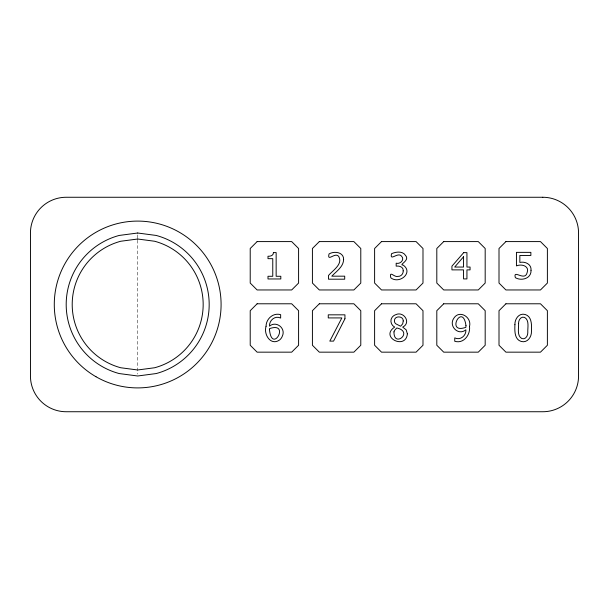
<?xml version="1.0" encoding="UTF-8"?>
<svg xmlns="http://www.w3.org/2000/svg" width="609" height="609" viewBox="0 0 609 609"><rect width="100%" height="100%" fill="white"/><g stroke="black" fill="none" stroke-linecap="round" stroke-linejoin="round"><path stroke-width="0.46" stroke-dasharray="3.04 2.28" d="M137.687 234.899L137.687 374.101"/><path stroke-width="0.91" d="M269.444 329.393C271.873 355.055 290.858 321.179 269.498 328.647L269.444 329.393M465.976 325.64L465.9 327.299C445.126 334.805 462.657 301.622 465.976 325.64M514.917 324.673C514.712 330.451 514.247 339.388 521.167 341.443C527.424 343.232 531.733 336.891 531.467 331.258C531.68 325.48 532.106 316.581 525.217 314.503C518.975 312.706 514.643 319.032 514.917 324.673M518.571 323.364C518.891 328.16 516.691 335.65 521.822 338.558C525.521 339.807 527.874 335.902 527.797 332.666C527.485 327.855 529.678 320.288 524.539 317.38C520.809 316.155 518.472 320.121 518.571 323.364M266.057 326.287C263.453 334.166 270.457 345.866 279.204 340.233A8.359 8.359 0 0 0 282.256 336.305C286.253 328.373 276.288 320.387 269.498 326.135C269.148 320.311 275.101 315.272 280.65 318.05L280.65 314.678C273.235 312.425 266.087 318.834 266.057 326.287M469.524 326.401C470.551 334.714 463.754 344.047 454.748 341.268L454.748 337.896C460.305 340.667 466.357 335.704 465.885 329.812C458.265 336.214 448.224 325.853 453.918 318.111C459.445 309.471 471.96 317.19 469.524 326.401M403.204 270.868C403.417 273.883 400.889 276.653 397.784 276.41C394.289 277.544 389.006 269.856 390.811 277.841C399.542 284.548 413.785 272.467 403.196 265.113C398.004 265.075 410.222 260.614 405.685 255.62C402.838 250.779 395.903 251.715 391.534 253.709C389.539 261.862 397.73 251.814 401.331 255.955C405.145 259.274 400.402 264.527 396.177 263.21L396.177 266.141C399.321 265.661 403.653 266.963 403.204 270.868M531.025 270.274C531.52 278.488 521.456 281.312 515.366 277.689C512.77 268.744 524.859 281.815 527.097 272.71C529.777 265.882 521.38 263.697 516.44 265.897L516.44 252.362L530.865 252.362L530.865 255.453L519.85 255.453L519.85 262.441C525.027 261.208 531.657 264.169 531.025 270.274M403.249 320.958L402.701 323.805L400.615 326.234L395.812 323.805A3.768 3.768 0 0 1 394.404 320.745C394.343 315.462 403.47 315.69 403.249 320.958M407.36 333.793C406.005 350.342 379.331 337.234 394.685 327.079C391.092 325.335 389.653 320.486 392.135 317.259A7.552 7.552 0 0 1 395.66 314.724C403.691 310.712 411.631 322.762 402.701 327.117L406.18 329.834L407.36 333.793M393.977 331.875C393.726 348.462 414.059 331.798 396.802 327.962L394.563 330.36L393.977 331.875M343.621 259.594C343.331 266.948 336.358 271.317 331.791 276.174L344.709 276.174L344.709 279.188L328.487 279.188L328.487 275.504C332.788 270.442 343.156 264.146 338.726 256.473C335.194 251.631 326.896 262.586 329.035 253.945C334.196 250.855 343.91 252.012 343.621 259.594M273.418 252.59C273.532 255.559 270.381 256.404 267.998 256.26L267.998 258.665L272.763 258.665L272.763 276.28L267.998 276.28L267.998 278.96L280.81 278.96L280.81 276.28L276.151 276.28L276.151 252.59L273.418 252.59M344.945 318.766L333.572 341.116L329.812 341.116L341.855 317.921L328.259 317.921L328.259 314.83L344.945 314.83L344.945 318.766M463.548 256.785L454.687 267.054L463.548 267.054L463.548 256.785M463.685 252.636L451.931 266.171L451.931 269.878L463.548 269.878L463.548 278.914L466.936 278.914L466.936 269.878L470.064 269.878L470.064 267.054L466.936 267.054L466.936 252.636L463.685 252.636M257.127 241.59L250.215 248.495L250.215 283.056L257.127 289.96L291.681 289.96L298.593 283.056L298.593 248.495L291.681 241.59L257.127 241.59M257.127 303.784L250.215 310.697L250.215 345.25L257.127 352.162L291.681 352.162L298.593 345.25L298.593 310.697L291.681 303.784L257.127 303.784M319.322 241.59L312.417 248.495L312.417 283.056L319.322 289.96L353.875 289.96L360.787 283.056L360.787 248.495L353.875 241.59L319.322 241.59M319.322 303.784L312.417 310.697L312.417 345.25L319.322 352.162L353.875 352.162L360.787 345.25L360.787 310.697L353.875 303.784L319.322 303.784M381.523 241.59L374.611 248.495L374.611 283.056L381.523 289.96L416.076 289.96L422.989 283.056L422.989 248.495L416.076 241.59L381.523 241.59M381.523 303.784L374.611 310.697L374.611 345.25L381.523 352.162L416.076 352.162L422.989 345.25L422.989 310.697L416.076 303.784L381.523 303.784M443.717 241.59L436.805 248.495L436.805 283.056L443.717 289.96L478.271 289.96L485.183 283.056L485.183 248.495L478.271 241.59L443.717 241.59M443.717 303.784L436.805 310.697L436.805 345.25L443.717 352.162L478.271 352.162L485.183 345.25L485.183 310.697L478.271 303.784L443.717 303.784M505.919 241.59L499.007 248.495L499.007 283.056L505.919 289.96L540.472 289.96L547.384 283.056L547.384 248.495L540.472 241.59L505.919 241.59M505.919 303.784L499.007 310.697L499.007 345.25L505.919 352.162L540.472 352.162L547.384 345.25L547.384 310.697L540.472 303.784L505.919 303.784M137.687 233.011L119.181 235.447A71.489 71.489 0 0 0 119.181 373.553L137.687 375.989L156.193 373.553A71.489 71.489 0 0 0 156.193 235.447L137.687 233.011M137.687 239.017L120.742 241.248A65.483 65.483 0 0 0 120.742 367.752L137.687 369.983L154.633 367.752A65.483 65.483 0 0 0 154.633 241.248L137.687 239.017M542.802 197.263L66.198 197.263A35.748 35.748 0 0 0 30.45 233.011L30.45 375.989A35.748 35.748 0 0 0 66.198 411.737L542.802 411.737A35.748 35.748 0 0 0 578.55 375.989L578.55 233.011A35.748 35.748 0 0 0 542.802 197.263M95.986 376.735A83.41 83.41 0 0 0 221.09 304.5A83.41 83.41 0 0 0 95.986 232.265A83.41 83.41 0 0 0 95.986 376.735"/></g></svg>
